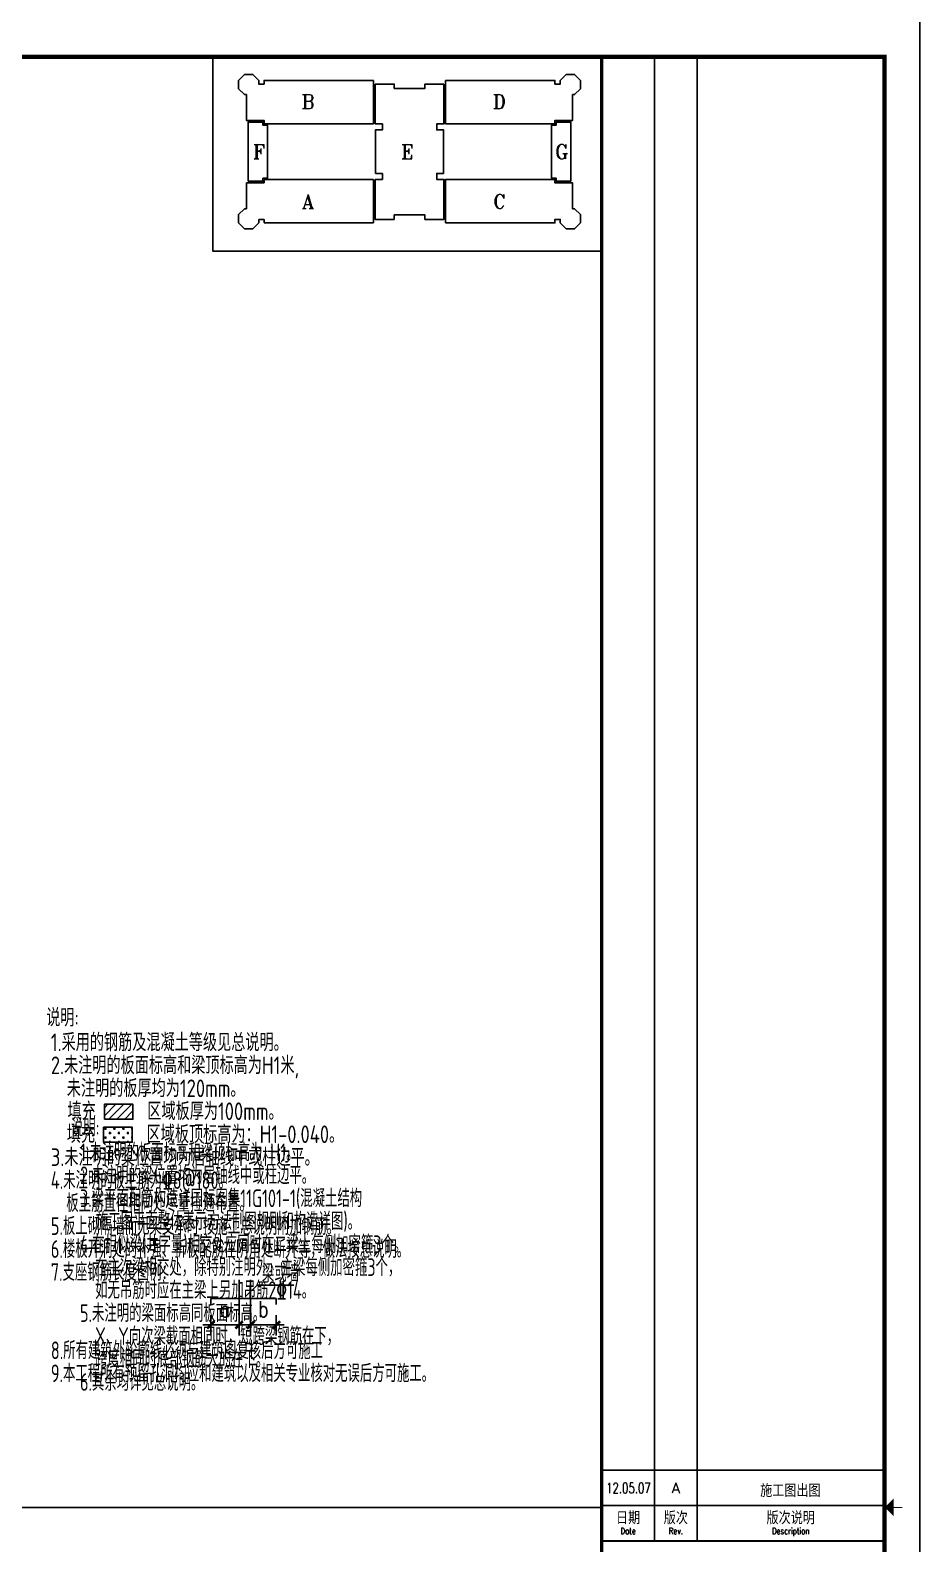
# Model space of a CAD drawing. Header units: millimetres. Extents: x 2998490 to 15040601, y 444546 to 7822218.
# Drawn here: x 14455263 to 14480429, y 7610886 to 7653718 of the extents above; entities that cross this region are included whole.
import ezdxf
from ezdxf.enums import TextEntityAlignment as Align

# ---------------------------------------------------------------- set-up
doc = ezdxf.new("R2010")
doc.units = ezdxf.units.MM
doc.header["$LTSCALE"] = 2000
for name, color, linetype in [('3-ban', 84, 'Continuous'), ('3-liang-R截面-X', 50, 'Continuous'), ('图框', 7, 'Continuous')]:
    doc.layers.add(name, color=color, linetype=linetype)
doc.styles.add('DIM_FONT', font='SIMPLEX', dxfattribs={"width": 0.8, "bigfont": 'HZTXT'})
doc.styles.add('TKZ1_tjhts.shx', font='tjromant.shx', dxfattribs={"bigfont": 'tjhts.shx'})
doc.styles.add('TKZ2_tjkts.shx', font='tjromant.shx', dxfattribs={"bigfont": 'tjkts.shx'})
doc.styles.add('TSSD_Rein', font='Tssdeng.shx', dxfattribs={"width": 0.7, "bigfont": 'hztxt.shx'})
doc.dimstyles.new('AXIS150', dxfattribs={"dimscale": 1.5, "dimtxt": 300, "dimasz": 1, "dimexe": 200, "dimexo": 200, "dimgap": 150, "dimtad": 1, "dimdec": 0, "dimzin": 0, "dimdsep": 46, "dimtxsty": 'DIM_FONT', "dimblk1": '_DIMX', "dimblk2": '_DIMX', "dimsah": 1, "dimcen": 0.09, "dimclrt": 7, "dimadec": 0, "dimazin": 0, "dimtfac": 1, "dimtdec": 0, "dimtix": 1, "dimtmove": 2, "dimatfit": 3, "dimfxl": 0, "dimtolj": 1, "dimtzin": 0, "dimarcsym": 0})

# ---------------------------------------------------------------- blocks, each defined once
blk = doc.blocks.new('TJAD_TK_A0')
at = {"layer": '图框'}
for p, q in [((2162, -441.7), (2162, 399.3)), ((2087, 389.3), (2087, -30.7)), ((2099, 389.3), (2099, -30.7)), ((2072, -10.7), (2152, -10.7)), ((2072, -20.7), (2152, -20.7)), ((2072, -30.7), (2152, -30.7))]:
    blk.add_line(p, q, dxfattribs=at)
at = {"layer": '图框', "const_width": 1.2}
blk.add_lwpolyline([(2152, -431.7), (2152, 389.3), (998, 389.3), (998, -431.7)], close=True, dxfattribs=at)
at = {"layer": '图框'}
for points, const_width in [([(2072, 389.3), (2072, -431.7)], 1), ([(2154.61, -21.2), (2157.11, -21.2)], 0.3), ([(2072, -30.7), (2152, -30.7)], 0.6)]:
    blk.add_lwpolyline(points, dxfattribs=dict(at, const_width=const_width))
blk.add_solid([(2154.61, -23.7), (2154.61, -18.7), (2152.11, -21.2)], dxfattribs=at)
at = {"layer": '图框', "style": 'TKZ2_tjkts.shx'}
for s, p in [('日期', (2079.5, -24.16)), ('版次', (2093, -24.16)), ('版次说明', (2125.5, -24.16))]:
    blk.add_text(s, height=3.6, dxfattribs=at).set_placement(p, align=Align.MIDDLE_CENTER)
at = {"layer": '图框', "style": 'TKZ2_tjkts.shx', "width": 0.8}
for s, p in [('Date', (2079.5, -27.86)), ('Rev.', (2093, -27.86)), ('Description', (2125.5, -27.86))]:
    blk.add_text(s, height=1.8, dxfattribs=at).set_placement(p, align=Align.MIDDLE_CENTER)
blk = doc.blocks.new('_DIMX')
blk.add_line((-150, 0), (150, 0))
at = {"const_width": 50}
blk.add_lwpolyline([(-70, -70), (70, 70)], dxfattribs=at)
blk = doc.blocks.new('*D948')
at = {"layer": '3-ban', "color": 0, "lineweight": -2}
for p, q in [((14460371, 7617358), (14460371, 7616778)), ((14461171, 7617358), (14461171, 7616777)), ((14460373, 7617078), (14461170, 7617077))]:
    blk.add_line(p, q, dxfattribs=at)
at = {"layer": 'Defpoints', "color": 0}
for p in [(14460371, 7617658), (14461172, 7617658), (14461171, 7617077)]:
    blk.add_point(p, dxfattribs=at)
at = {"layer": '3-ban', "color": 0, "lineweight": -2, "xscale": 1.5, "yscale": 1.5, "zscale": 1.5}
for p, rotation in [((14460371, 7617078), 179.9941877224497), ((14461171, 7617077), 359.9941877224497)]:
    blk.add_blockref('_DIMX', p, dxfattribs=dict(at, rotation=rotation))
at = {"layer": '3-ban', "color": 7, "insert": (14460771, 7617527), "char_height": 450, "attachment_point": 5, "rotation": 359.9942, "style": 'DIM_FONT'}
blk.add_mtext('\\A1;a', dxfattribs=at)
blk = doc.blocks.new('*D949')
at = {"layer": '3-ban', "color": 0, "lineweight": -2}
for p, q in [((14461496, 7617357), (14461496, 7616777)), ((14462224, 7617357), (14462224, 7616777)), ((14461498, 7617077), (14462222, 7617077))]:
    blk.add_line(p, q, dxfattribs=at)
at = {"layer": 'Defpoints', "color": 0}
for p in [(14461496, 7617657), (14462224, 7617657), (14462224, 7617077)]:
    blk.add_point(p, dxfattribs=at)
at = {"layer": '3-ban', "color": 0, "lineweight": -2, "xscale": 1.5, "yscale": 1.5, "zscale": 1.5}
for p, rotation in [((14461496, 7617077), 179.9941877224497), ((14462224, 7617077), 359.9941877224497)]:
    blk.add_blockref('_DIMX', p, dxfattribs=dict(at, rotation=rotation))
at = {"layer": '3-ban', "color": 7, "insert": (14461860, 7617527), "char_height": 450, "attachment_point": 5, "rotation": 359.9942, "style": 'DIM_FONT'}
blk.add_mtext('\\A1;b', dxfattribs=at)

msp = doc.modelspace()

# ---------------------------------------------------------------- hatches: boundary and pattern name
at = {"layer": '3-ban'}
h = msp.add_hatch(dxfattribs=at)
h.set_pattern_fill('ANSI31', color=256, scale=50, style=0)
h.set_pattern_definition([(45, (11516472.46, 6805717.48), (-112.2532015, 112.2532015), [])])
h.paths.add_polyline_path([(14457358.3, 7623324.7), (14457358.3, 7622899.3), (14458168.8, 7622899.3), (14458168.8, 7623324.7)])
h = msp.add_hatch(dxfattribs=at)
h.set_pattern_fill('CROSS', color=256, scale=20, style=0)
h.set_pattern_definition([(0, (236023.51, -46259.63), (127, 127), [63.5, -190.5]), (90, (236055.26, -46291.38), (-127, 127), [63.5, -190.5])])
h.paths.add_polyline_path([(14457338, 7622249.3), (14458148.5, 7622249.3), (14458148.5, 7622674.7), (14457338, 7622674.7)])

# ---------------------------------------------------------------- linework, layer by layer
for p, q in [((14461171.5, 7617232.1), (14461171.6, 7618353.4)), ((14461358.4, 7617893.7), (14461678.5, 7618204.7)), ((14461496.2, 7617232.1), (14461496.4, 7618353.3)), ((14461678.5, 7618204.7), (14462719.8, 7618204.6))]:
    msp.add_line(p, q, dxfattribs=at)
at = {"layer": '3-ban', "color": 1, "ltscale": 0.5}
for p, q in [((14460375.2, 7617649.7), (14460375.2, 7617828.1)), ((14460375.2, 7617828.1), (14462221.8, 7617828.1)), ((14462221.8, 7617828.1), (14462221.8, 7617655.5))]:
    msp.add_line(p, q, dxfattribs=at)
at = {"layer": '3-ban', "elevation": 7597.5}
for points in [[(14457358.3, 7622899.3), (14458168.8, 7622899.3), (14458168.8, 7623324.7), (14457358.3, 7623324.7)], [(14457338, 7622249.3), (14458148.5, 7622249.3), (14458148.5, 7622674.7), (14457338, 7622674.7)]]:
    msp.add_lwpolyline(points, close=True, dxfattribs=at)
at = {"layer": '图框'}
for p, q in [((14464972.2, 7652297.5), (14464972.2, 7651067.5)), ((14467015.3, 7652297.5), (14467015.3, 7651067.5)), ((14465028.7, 7650282.5), (14465028.7, 7649667.5)), ((14461878.7, 7649497.5), (14461878.7, 7649397.5)), ((14464972.2, 7649497.5), (14461878.7, 7649497.5)), ((14464972.2, 7649497.5), (14464972.2, 7648267.5)), ((14465223.7, 7649497.5), (14465021.2, 7649497.5)), ((14465021.2, 7649497.5), (14465021.2, 7648367.5)), ((14465028.7, 7649667.5), (14465223.7, 7649667.5)), ((14465223.7, 7649667.5), (14465223.7, 7649497.5)), ((14461878.7, 7649397.5), (14461378.7, 7649397.5)), ((14461378.7, 7649397.5), (14461378.7, 7648667.5)), ((14461325.6, 7648667.5), (14461158.7, 7648500.6)), ((14461378.7, 7648667.5), (14461325.6, 7648667.5)), ((14461158.7, 7648500.6), (14461158.7, 7648264.5)), ((14461158.7, 7648264.5), (14461325.7, 7648097.5)), ((14461561.8, 7648097.5), (14461728.8, 7648264.5)), ((14461728.8, 7648264.5), (14461728.8, 7648367.5)), ((14461728.8, 7648367.5), (14461878.7, 7648367.5)), ((14461878.7, 7648367.5), (14461878.7, 7648267.5)), ((14461878.7, 7648267.5), (14464972.2, 7648267.5)), ((14465021.2, 7648367.5), (14465558.7, 7648367.5)), ((14465558.7, 7648367.5), (14465558.7, 7648492.5)), ((14465558.7, 7648492.5), (14465993.7, 7648492.5)), ((14461325.7, 7648097.5), (14461561.8, 7648097.5)), ((14364028.6, 7611913.6), (14471428.6, 7611913.6))]:
    msp.add_line(p, q, dxfattribs=at)
for points in [[(14460428.6, 7652963.6), (14460428.6, 7647463.6), (14471428.6, 7647463.6)], [(14464972.2, 7651067.5), (14461878.7, 7651067.5), (14461878.7, 7651167.5), (14461378.7, 7651167.5), (14461378.7, 7651897.5), (14461325.6, 7651897.5), (14461158.7, 7652064.4), (14461158.7, 7652300.5), (14461325.7, 7652467.5), (14461561.8, 7652467.5), (14461728.8, 7652300.5), (14461728.8, 7652197.5), (14461878.7, 7652197.5), (14461878.7, 7652297.5), (14464972.2, 7652297.5)], [(14467015.3, 7651067.5), (14470108.7, 7651067.5), (14470108.7, 7651167.5), (14470608.7, 7651167.5), (14470608.7, 7651897.5), (14470661.9, 7651897.5), (14470828.8, 7652064.4), (14470828.8, 7652300.5), (14470661.8, 7652467.5), (14470425.7, 7652467.5), (14470258.7, 7652300.5), (14470258.7, 7652197.5), (14470108.7, 7652197.5), (14470108.7, 7652297.5), (14467015.3, 7652297.5)], [(14465028.7, 7650282.5), (14465028.7, 7650897.5), (14465223.7, 7650897.5), (14465223.7, 7651067.5), (14465021.2, 7651067.5), (14465021.2, 7652197.5)], [(14465021.2, 7652197.5), (14465558.7, 7652197.5), (14465558.7, 7652072.5), (14465993.7, 7652072.5)], [(14466966.2, 7652197.5), (14466428.7, 7652197.5), (14466428.7, 7652072.5), (14465993.7, 7652072.5)], [(14466958.7, 7650282.5), (14466958.7, 7650897.5), (14466763.7, 7650897.5), (14466763.7, 7651067.5), (14466966.2, 7651067.5), (14466966.2, 7652197.5)], [(14466958.7, 7650282.5), (14466958.7, 7649667.5), (14466763.7, 7649667.5), (14466763.7, 7649497.5), (14466966.2, 7649497.5), (14466966.2, 7648367.5), (14466428.7, 7648367.5), (14466428.7, 7648492.5), (14465993.7, 7648492.5)], [(14467015.3, 7648267.5), (14467015.3, 7649497.5), (14470108.7, 7649497.5), (14470108.7, 7649397.5), (14470608.7, 7649397.5), (14470608.7, 7648667.5), (14470661.9, 7648667.5), (14470828.8, 7648500.6), (14470828.8, 7648264.5), (14470661.8, 7648097.5), (14470425.7, 7648097.5), (14470258.7, 7648264.5), (14470258.7, 7648367.5), (14470108.7, 7648367.5), (14470108.7, 7648267.5), (14467015.3, 7648267.5)]]:
    msp.add_lwpolyline(points, dxfattribs=at)
for points in [[(14461427.2, 7649446.4), (14461842.6, 7649446.4), (14461842.6, 7649529.6), (14461977.2, 7649529.6), (14461977.2, 7651035.4), (14461842.6, 7651035.4), (14461842.6, 7651118.6), (14461427.2, 7651118.6)], [(14470560.3, 7649446.4), (14470144.8, 7649446.4), (14470144.8, 7649529.6), (14470010.3, 7649529.6), (14470010.3, 7651035.4), (14470144.8, 7651035.4), (14470144.8, 7651118.6), (14470560.3, 7651118.6)]]:
    msp.add_lwpolyline(points, close=True, dxfattribs=at)

# ---------------------------------------------------------------- block references
at = {"layer": '图框', "xscale": 100, "yscale": 100, "zscale": 100}
msp.add_blockref('TJAD_TK_A0', (14264228.6, 7614033.9), dxfattribs=at)

# ---------------------------------------------------------------- texts
at = {"layer": '3-ban', "color": 2, "style": 'TSSD_Rein', "width": 0.8}
msp.add_text('说明:', height=500, rotation=359.99419, dxfattribs=at).set_placement((14455713.8, 7625525.7))
at = {"layer": '3-ban', "style": 'TSSD_Rein'}
for s, width, p in [('1.采用的钢筋及混凝土等级见总说明。', 0.8, (14455844.5, 7624825.7)), ('2.未注明的板面标高和梁顶标高为H1米,', 0.8, (14455844.5, 7624175.7)), ('未注明的板厚均为120mm。', 0.8, (14456296.1, 7623525.7)), ('填充      区域板厚为100mm。', 0.8, (14456316.4, 7622875.7)), ('填充      区域板顶标高为：H1-0.040。', 0.8, (14456296.1, 7622225.7)), ('3.未注明的粱位置均为居轴线中或柱边平。', 0.8, (14455844.5, 7621575.7)), ('4.未注明的板主筋为%%1328@180。', 0.7, (14455844.5, 7620925.7)), ('板主筋直径相同处尽量拉通布置。', 0.7, (14456281.9, 7620275.7)), ('5.板上砌隔墙而无梁支承时,按施工总说明附加钢筋。', 0.7, (14455844.5, 7619625.7)), ('6.楼板开洞处的补强、折板配筋在阴角处断开等，做法按总说明。', 0.7, (14455844.5, 7618975.7)), ('7.支座钢筋长度图例：', 0.7, (14455844.5, 7618325.7)), ('梁或墙', 0.7, (14461816.9, 7618296.2)), ('8.所有建筑外轮廓线必须与建筑图复核后方可施工', 0.7, (14455844.5, 7616109.8)), ('9.本工程所有预留孔洞均应和建筑以及相关专业核对无误后方可施工。', 0.7, (14455844.5, 7615459.8))]:
    msp.add_text(s, height=500, rotation=359.99419, dxfattribs=dict(at, width=width)).set_placement(p)
at = {"layer": '3-liang-R截面-X', "color": 2, "style": 'TSSD_Rein', "width": 0.7}
msp.add_text('说明:', height=500, rotation=359.99419, dxfattribs=at).set_placement((14456413.3, 7622413.1))
at = {"layer": '3-liang-R截面-X', "style": 'TSSD_Rein', "width": 0.7}
for s, p in [('1.未注明的板面标高和梁顶标高为 H1。', (14456669.1, 7621713.1)), ('2.未注明的粱位置均为居轴线中或柱边平。', (14456669.1, 7621063.1)), ('3.梁平面配筋构造详国标图集11G101-1(混凝土结构', (14456669.1, 7620413.1)), ('施工图平面整体表示方法制图规则和构造详图)。', (14457120.5, 7619763.1)), ('4.在相似梁(井字量)相交处应同时在二梁上每侧加密箍3个。', (14456669.1, 7619113.1)), ('在主次梁相交处，除特别注明外，主梁每侧加密箍3个，', (14457097.8, 7618463.1)), ('如无吊筋时应在主梁上另加吊筋2%%13214。', (14457097.8, 7617813.1)), ('5.未注明的梁面标高同板面标高。', (14456669.1, 7617163.1)), ('X、Y向次梁截面相同时，短跨梁钢筋在下，', (14457097.8, 7616513.1)), ('跨度相同时底部钢筋大的在下。', (14457097.8, 7615863.1)), ('6.其余均详见总说明。', (14456669.1, 7615213.1))]:
    msp.add_text(s, height=500, rotation=359.99419, dxfattribs=at).set_placement(p)
at = {"layer": '图框', "style": 'TKZ1_tjhts.shx'}
for s, height, p in [('B', 400, (14463122.6, 7651699)), ('D', 400, (14468534.2, 7651699)), ('F', 400, (14461732.2, 7650283.1)), ('E', 400, (14465932, 7650283.1)), ('G', 400, (14470302.3, 7650283.1)), ('A', 400, (14463122.6, 7648870.5)), ('C', 400, (14468534.2, 7648870.5)), ('A', 300, (14473528.6, 7612463.6)), ('施工图出图', 360, (14476768.1, 7612390.3))]:
    msp.add_text(s, height=height, dxfattribs=at).set_placement(p, align=Align.MIDDLE_CENTER)
at = {"layer": '图框', "style": 'TKZ1_tjhts.shx', "width": 0.7}
msp.add_text('12.05.07', height=300, dxfattribs=at).set_placement((14472186.4, 7612463.6), align=Align.MIDDLE_CENTER)

# ---------------------------------------------------------------- dimensions: what is measured, and where the dimension line sits
at = {"layer": '3-ban'}
for base, p1, p2, text, picture, middle in [((14461171.5, 7617077.4), (14460371.4, 7617657.6), (14461171.5, 7617657.5), 'a', '*D948', (14460771.4, 7617527.5)), ((14462223.8, 7617077.3), (14461496.3, 7617657.5), (14462223.8, 7617657.4), 'b', '*D949', (14461860, 7617527.4))]:
    dim = msp.add_linear_dim(base=base, p1=p1, p2=p2, angle=359.99419, text=text, dimstyle='AXIS150', dxfattribs=at)
    dim.commit()
    dim.dimension.update_dxf_attribs({"geometry": picture, "text_midpoint": middle})

doc.saveas('drawing.dxf')
